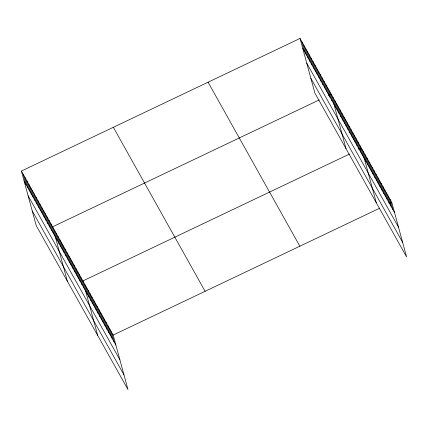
<?xml version="1.0" encoding="UTF-8"?>
<svg xmlns="http://www.w3.org/2000/svg" width="428" height="428" viewBox="0 0 428 428"><rect width="100%" height="100%" fill="white"/><g stroke="black" fill="none" stroke-linecap="round" stroke-linejoin="round"><path stroke-width="0.64" d="M21.4 171.05L113.163 335.054L127.972 389.56L36.209 225.551L21.4 171.05L300.028 38.44L391.791 202.449L406.6 256.95L314.837 92.946L300.028 38.44M319.186 99.933L52.601 226.813L67.405 281.314M328.49 95.508L331.229 94.203L346.038 148.709M349.467 154.059L82.882 280.934L97.691 335.434M358.776 149.629L361.51 148.329L376.319 202.829M113.163 335.054L379.754 208.179M389.057 203.749L391.791 202.449M302.767 48.508L394.53 212.518M306.748 63.173L398.511 227.182M310.856 78.281L402.614 242.291M208.083 82.203L299.846 246.207M113.35 127.287L205.108 291.297M24.134 181.119L115.897 345.123M28.12 195.783L119.883 359.788M32.223 210.886L123.986 374.896M390.01 199.266L392.749 209.335M388.228 196.083L390.967 206.152M386.447 192.9L389.186 202.968M384.665 189.716L387.404 199.785M382.883 186.533L385.623 196.602M381.102 183.345L383.841 193.419M379.326 180.161L382.06 190.23M377.544 176.978L380.278 187.047M375.763 173.795L378.496 183.863M373.981 170.612L376.715 180.68M372.2 167.428L374.933 177.497M370.418 164.245L373.152 174.314M368.636 161.062L371.37 171.13M366.855 157.879L369.589 167.947M365.073 154.695L367.807 164.764M363.292 151.512L366.026 161.581M359.729 145.146L362.463 155.214M357.947 141.957L360.686 152.031M356.166 138.774L358.905 148.842M354.384 135.59L357.123 145.659M352.602 132.407L355.342 142.476M350.821 129.224L353.56 139.293M349.039 126.041L351.779 136.109M347.258 122.857L349.997 132.926M345.482 119.674L348.215 129.743M343.7 116.491L346.434 126.56M341.919 113.308L344.652 123.376M340.137 110.124L342.871 120.193M338.355 106.941L341.089 117.01M336.574 103.753L339.308 113.827M334.792 100.569L337.526 110.643M333.011 97.386L335.745 107.455M329.394 90.923L332.128 100.992M327.559 87.644L330.293 97.712M325.724 84.364L328.458 94.433M323.889 81.085L326.623 91.153M322.054 77.805L324.788 87.874M320.219 74.526L322.953 84.594M318.384 71.241L321.118 81.315M316.549 67.961L319.283 78.03M314.714 64.681L317.448 74.75M312.879 61.402L315.613 71.471M311.044 58.122L313.778 68.191M309.209 54.843L311.942 64.912M307.374 51.563L310.107 61.632M305.533 48.284L308.272 58.352M303.698 45.004L306.437 55.073M301.863 41.719L304.602 51.793M111.382 331.871L114.116 341.94M109.6 328.688L112.334 338.757M107.819 325.505L110.552 335.573M106.037 322.321L108.771 332.39M104.255 319.138L106.989 329.207M102.474 315.955L105.208 326.024M100.692 312.772L103.426 322.84M98.911 309.588L101.65 319.657M97.129 306.405L99.868 316.474M95.348 303.217L98.087 313.291M93.566 300.033L96.305 310.102M91.785 296.85L94.524 306.919M90.003 293.667L92.742 303.736M88.227 290.484L90.961 300.552M86.445 287.3L89.179 297.369M84.664 284.117L87.398 294.186M81.101 277.751L83.835 287.819M79.319 274.567L82.053 284.636M77.538 271.384L80.271 281.453M75.756 268.201L78.49 278.27M73.974 265.018L76.708 275.086M72.193 261.829L74.927 271.903M70.411 258.646L73.145 268.714M68.63 255.463L71.364 265.531M66.848 252.279L69.587 262.348M65.067 249.096L67.806 259.165M63.285 245.913L66.024 255.981M61.504 242.73L64.243 252.798M59.722 239.546L62.461 249.615M57.941 236.363L60.68 246.432M56.159 233.18L58.898 243.248M54.383 229.996L57.117 240.065M50.766 223.528L53.5 233.602M48.931 220.249L51.665 230.318M47.091 216.969L49.83 227.038M45.256 213.69L47.995 223.758M43.421 210.41L46.16 220.479M41.586 207.131L44.325 217.199M39.751 203.851L42.49 213.92M37.915 200.571L40.655 210.64M36.08 197.292L38.82 207.361M34.245 194.007L36.985 204.081M32.41 190.728L35.15 200.796M30.575 187.448L33.314 197.517M28.74 184.168L31.474 194.237M26.905 180.889L29.639 190.958M25.07 177.609L27.804 187.678M23.235 174.33L25.969 184.398"/></g></svg>
